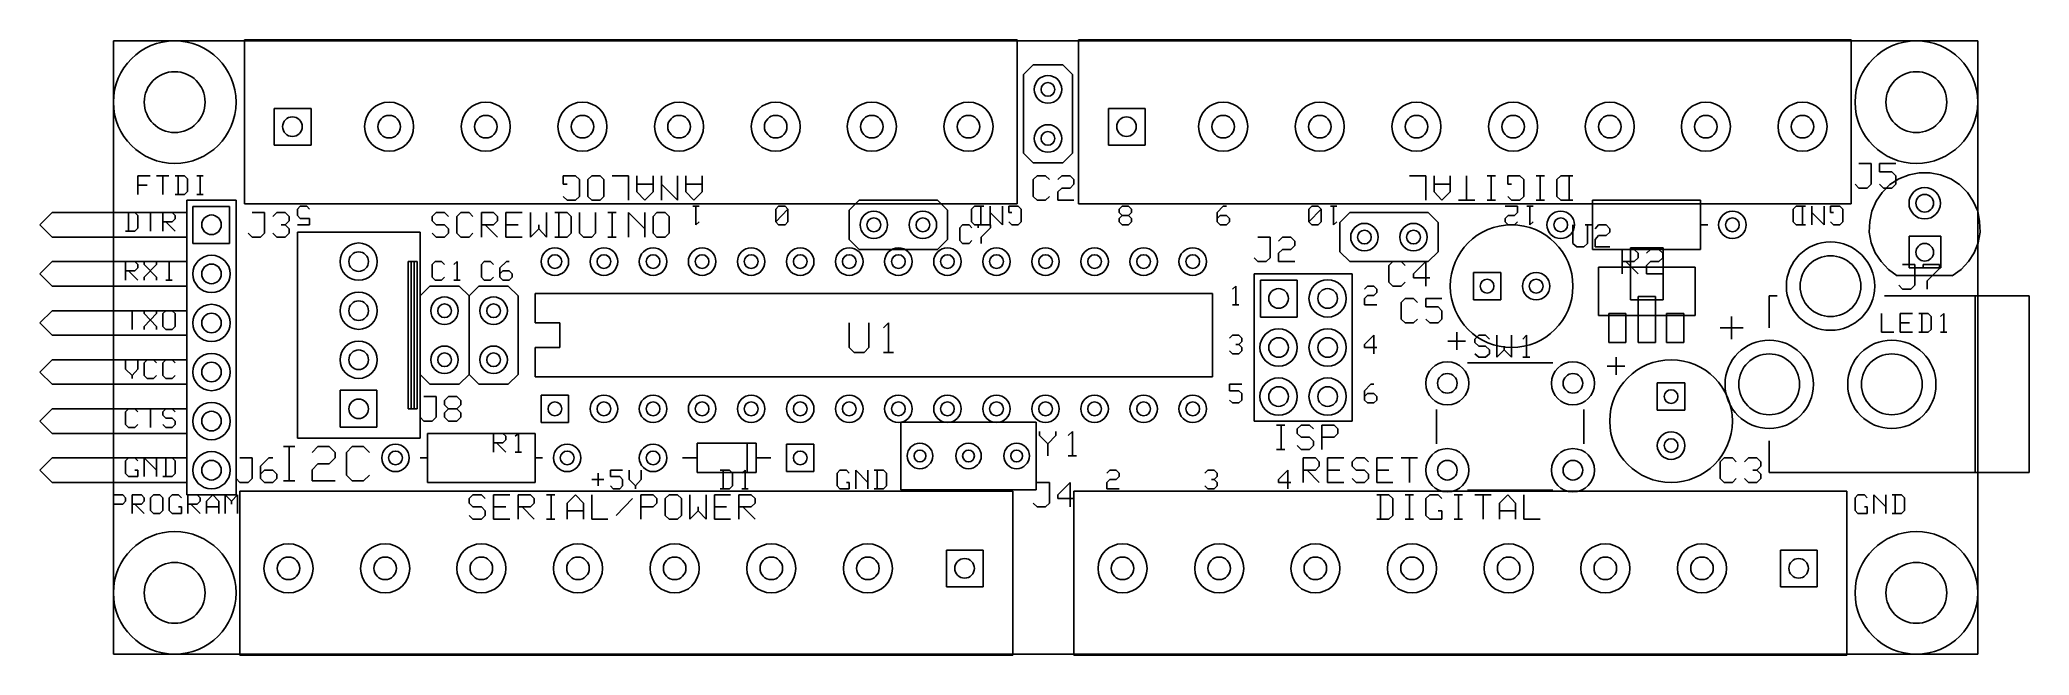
# Model space of a CAD drawing. Header units: inches. Extents: x -0.15 to 3.9, y 1.25 to 2.5.
import ezdxf

# ---------------------------------------------------------------- set-up
doc = ezdxf.new("R2010")
doc.units = ezdxf.units.IN
doc.layers.get('0').update_dxf_attribs({"linetype": 'CONTINUOUS'})

msp = doc.modelspace()

# ---------------------------------------------------------------- linework, layer by layer
at = {"color": 7}
for p, q in [((0, 2.5), (3.8, 2.5)), ((0, 1.25), (0, 2.5)), ((0.267, 2.502), (1.842, 2.502)), ((0.267, 2.502), (0.267, 2.168)), ((1.842, 2.502), (1.842, 2.168)), ((1.967, 2.502), (3.542, 2.502)), ((1.967, 2.502), (1.967, 2.168)), ((3.542, 2.502), (3.542, 2.168)), ((3.8, 2.5), (3.8, 1.25)), ((1.875, 2.451), (1.855, 2.431)), ((1.935, 2.451), (1.875, 2.451)), ((1.955, 2.431), (1.935, 2.451)), ((1.855, 2.431), (1.855, 2.271)), ((1.955, 2.271), (1.955, 2.431)), ((0.328, 2.362), (0.403, 2.362)), ((0.328, 2.287), (0.328, 2.362)), ((0.403, 2.362), (0.403, 2.287)), ((2.028, 2.362), (2.103, 2.362)), ((2.028, 2.287), (2.028, 2.362)), ((2.103, 2.362), (2.103, 2.287)), ((0.403, 2.287), (0.328, 2.287)), ((1.855, 2.271), (1.875, 2.251)), ((1.935, 2.251), (1.955, 2.271)), ((2.103, 2.287), (2.028, 2.287)), ((1.875, 2.251), (1.935, 2.251)), ((3.558, 2.25), (3.583, 2.25)), ((3.583, 2.25), (3.583, 2.208)), ((3.633, 2.25), (3.6, 2.25)), ((3.6, 2.25), (3.6, 2.233)), ((3.6, 2.233), (3.625, 2.233)), ((3.625, 2.233), (3.633, 2.225)), ((3.681, 2.231), (3.66, 2.227)), ((3.703, 2.231), (3.681, 2.231)), ((3.724, 2.227), (3.703, 2.231)), ((0.075, 2.225), (0.05, 2.225)), ((0.05, 2.225), (0.05, 2.187)), ((0.05, 2.206), (0.069, 2.206)), ((0.088, 2.225), (0.113, 2.225)), ((0.101, 2.225), (0.101, 2.187)), ((0.126, 2.225), (0.145, 2.225)), ((0.132, 2.225), (0.132, 2.187)), ((0.145, 2.225), (0.151, 2.219)), ((0.151, 2.193), (0.145, 2.187)), ((0.151, 2.219), (0.151, 2.193)), ((0.17, 2.225), (0.183, 2.225)), ((0.177, 2.225), (0.177, 2.187)), ((0.942, 2.225), (0.917, 2.225)), ((0.917, 2.225), (0.917, 2.208)), ((0.917, 2.208), (0.925, 2.208)), ((0.95, 2.217), (0.942, 2.225)), ((0.95, 2.183), (0.95, 2.217)), ((0.975, 2.225), (0.967, 2.217)), ((0.967, 2.217), (0.967, 2.183)), ((0.992, 2.225), (0.975, 2.225)), ((1, 2.217), (0.992, 2.225)), ((1, 2.183), (1, 2.217)), ((1.05, 2.225), (1.017, 2.225)), ((1.05, 2.175), (1.05, 2.225)), ((1.067, 2.192), (1.067, 2.225)), ((1.1, 2.208), (1.067, 2.208)), ((1.083, 2.175), (1.067, 2.192)), ((1.1, 2.192), (1.083, 2.175)), ((1.1, 2.225), (1.1, 2.192)), ((1.117, 2.175), (1.117, 2.225)), ((1.15, 2.175), (1.117, 2.208)), ((1.15, 2.225), (1.15, 2.175)), ((1.167, 2.192), (1.167, 2.225)), ((1.2, 2.208), (1.167, 2.208)), ((1.183, 2.175), (1.167, 2.192)), ((1.2, 2.192), (1.183, 2.175)), ((1.2, 2.225), (1.2, 2.192)), ((1.883, 2.225), (1.875, 2.217)), ((1.875, 2.217), (1.875, 2.183)), ((1.9, 2.225), (1.883, 2.225)), ((1.908, 2.217), (1.9, 2.225)), ((1.925, 2.217), (1.933, 2.225)), ((1.933, 2.2), (1.925, 2.192)), ((1.925, 2.192), (1.925, 2.175)), ((1.933, 2.225), (1.95, 2.225)), ((1.95, 2.2), (1.933, 2.2)), ((1.95, 2.225), (1.958, 2.217)), ((1.958, 2.208), (1.95, 2.2)), ((1.958, 2.217), (1.958, 2.208)), ((2.675, 2.225), (2.642, 2.225)), ((2.675, 2.175), (2.675, 2.225)), ((2.692, 2.192), (2.692, 2.225)), ((2.725, 2.208), (2.692, 2.208)), ((2.708, 2.175), (2.692, 2.192)), ((2.725, 2.192), (2.708, 2.175)), ((2.725, 2.225), (2.725, 2.192)), ((2.758, 2.175), (2.758, 2.225)), ((2.817, 2.225), (2.8, 2.225)), ((2.808, 2.175), (2.808, 2.225)), ((2.867, 2.225), (2.842, 2.225)), ((2.842, 2.225), (2.842, 2.208)), ((2.842, 2.208), (2.85, 2.208)), ((2.875, 2.217), (2.867, 2.225)), ((2.875, 2.183), (2.875, 2.217)), ((2.917, 2.225), (2.9, 2.225)), ((2.908, 2.175), (2.908, 2.225)), ((2.942, 2.217), (2.95, 2.225)), ((2.942, 2.183), (2.942, 2.217)), ((2.95, 2.225), (2.975, 2.225)), ((2.967, 2.175), (2.967, 2.225)), ((3.558, 2.2), (3.55, 2.208)), ((3.575, 2.2), (3.558, 2.2)), ((3.583, 2.208), (3.575, 2.2)), ((3.605, 2.191), (3.593, 2.173)), ((3.608, 2.2), (3.6, 2.208)), ((3.621, 2.207), (3.605, 2.191)), ((3.625, 2.2), (3.608, 2.2)), ((3.639, 2.219), (3.621, 2.207)), ((3.633, 2.208), (3.625, 2.2)), ((3.633, 2.225), (3.633, 2.208)), ((3.66, 2.227), (3.639, 2.219)), ((3.745, 2.219), (3.724, 2.227)), ((3.763, 2.207), (3.745, 2.219)), ((3.779, 2.191), (3.763, 2.207)), ((3.791, 2.173), (3.779, 2.191)), ((-0.15, 2.125), (-0.125, 2.15)), ((-0.125, 2.15), (0.15, 2.15)), ((0.025, 2.15), (0.044, 2.15)), ((0.031, 2.15), (0.031, 2.112)), ((0.044, 2.15), (0.05, 2.144)), ((0.063, 2.15), (0.088, 2.15)), ((0.076, 2.15), (0.076, 2.112)), ((0.101, 2.112), (0.101, 2.15)), ((0.101, 2.15), (0.12, 2.15)), ((0.12, 2.15), (0.126, 2.144)), ((0.145, 2.187), (0.126, 2.187)), ((0.15, 2.175), (0.15, 1.575)), ((0.15, 2.175), (0.25, 2.175)), ((0.162, 2.162), (0.237, 2.162)), ((0.162, 2.087), (0.162, 2.162)), ((0.17, 2.187), (0.183, 2.187)), ((0.237, 2.162), (0.237, 2.087)), ((0.25, 1.575), (0.25, 2.175)), ((1.842, 2.168), (0.267, 2.168)), ((0.283, 2.15), (0.308, 2.15)), ((0.308, 2.15), (0.308, 2.108)), ((0.325, 2.142), (0.333, 2.15)), ((0.333, 2.15), (0.35, 2.15)), ((0.35, 2.15), (0.358, 2.142)), ((0.375, 2.157), (0.381, 2.163)), ((0.375, 2.144), (0.375, 2.157)), ((0.381, 2.163), (0.394, 2.163)), ((0.394, 2.163), (0.4, 2.157)), ((0.658, 2.15), (0.65, 2.142)), ((0.675, 2.15), (0.658, 2.15)), ((0.683, 2.142), (0.675, 2.15)), ((0.708, 2.15), (0.7, 2.142)), ((0.725, 2.15), (0.708, 2.15)), ((0.733, 2.142), (0.725, 2.15)), ((0.75, 2.1), (0.75, 2.15)), ((0.75, 2.15), (0.775, 2.15)), ((0.775, 2.15), (0.783, 2.142)), ((0.833, 2.15), (0.8, 2.15)), ((0.8, 2.15), (0.8, 2.1)), ((0.85, 2.15), (0.85, 2.1)), ((0.883, 2.1), (0.883, 2.15)), ((0.9, 2.15), (0.925, 2.15)), ((0.908, 2.15), (0.908, 2.1)), ((0.917, 2.183), (0.925, 2.175)), ((0.925, 2.175), (0.942, 2.175)), ((0.925, 2.15), (0.933, 2.142)), ((0.942, 2.175), (0.95, 2.183)), ((0.95, 2.15), (0.95, 2.108)), ((0.967, 2.183), (0.975, 2.175)), ((0.975, 2.175), (0.992, 2.175)), ((0.983, 2.108), (0.983, 2.15)), ((0.992, 2.175), (1, 2.183)), ((1.008, 2.15), (1.025, 2.15)), ((1.017, 2.15), (1.017, 2.1)), ((1.05, 2.1), (1.05, 2.15)), ((1.05, 2.15), (1.083, 2.117)), ((1.083, 2.15), (1.083, 2.1)), ((1.108, 2.15), (1.1, 2.142)), ((1.125, 2.15), (1.108, 2.15)), ((1.133, 2.142), (1.125, 2.15)), ((1.194, 2.163), (1.181, 2.163)), ((1.187, 2.125), (1.187, 2.163)), ((1.35, 2.157), (1.356, 2.163)), ((1.35, 2.131), (1.35, 2.157)), ((1.375, 2.157), (1.35, 2.131)), ((1.356, 2.163), (1.369, 2.163)), ((1.369, 2.163), (1.375, 2.157)), ((1.375, 2.157), (1.375, 2.131)), ((1.5, 2.155), (1.52, 2.175)), ((1.5, 2.095), (1.5, 2.155)), ((1.52, 2.175), (1.68, 2.175)), ((1.68, 2.175), (1.7, 2.155)), ((1.7, 2.155), (1.7, 2.095)), ((1.749, 2.157), (1.755, 2.163)), ((1.749, 2.131), (1.749, 2.157)), ((1.755, 2.163), (1.774, 2.163)), ((1.768, 2.125), (1.768, 2.163)), ((1.787, 2.125), (1.787, 2.163)), ((1.812, 2.125), (1.787, 2.15)), ((1.812, 2.163), (1.812, 2.125)), ((1.844, 2.163), (1.825, 2.163)), ((1.825, 2.163), (1.825, 2.15)), ((1.825, 2.15), (1.831, 2.15)), ((1.85, 2.157), (1.844, 2.163)), ((1.85, 2.131), (1.85, 2.157)), ((1.875, 2.183), (1.883, 2.175)), ((1.883, 2.175), (1.9, 2.175)), ((1.9, 2.175), (1.908, 2.183)), ((1.925, 2.175), (1.958, 2.175)), ((3.542, 2.168), (1.967, 2.168)), ((2.056, 2.163), (2.05, 2.157)), ((2.05, 2.157), (2.05, 2.15)), ((2.05, 2.15), (2.056, 2.144)), ((2.069, 2.163), (2.056, 2.163)), ((2.075, 2.157), (2.069, 2.163)), ((2.069, 2.144), (2.075, 2.15)), ((2.075, 2.15), (2.075, 2.157)), ((2.25, 2.15), (2.262, 2.163)), ((2.25, 2.131), (2.25, 2.15)), ((2.262, 2.163), (2.269, 2.163)), ((2.437, 2.157), (2.443, 2.163)), ((2.437, 2.131), (2.437, 2.157)), ((2.462, 2.157), (2.437, 2.131)), ((2.443, 2.163), (2.456, 2.163)), ((2.456, 2.163), (2.462, 2.157)), ((2.462, 2.157), (2.462, 2.131)), ((2.494, 2.163), (2.481, 2.163)), ((2.487, 2.125), (2.487, 2.163)), ((2.5, 2.13), (2.52, 2.15)), ((2.52, 2.15), (2.68, 2.15)), ((2.68, 2.15), (2.7, 2.13)), ((2.775, 2.175), (2.742, 2.175)), ((2.817, 2.175), (2.8, 2.175)), ((2.862, 2.163), (2.837, 2.163)), ((2.842, 2.183), (2.85, 2.175)), ((2.85, 2.175), (2.867, 2.175)), ((2.856, 2.144), (2.862, 2.15)), ((2.862, 2.15), (2.862, 2.163)), ((2.867, 2.175), (2.875, 2.183)), ((2.894, 2.163), (2.881, 2.163)), ((2.887, 2.125), (2.887, 2.163)), ((2.917, 2.175), (2.9, 2.175)), ((2.95, 2.175), (2.942, 2.183)), ((2.975, 2.175), (2.95, 2.175)), ((3.015, 2.175), (3.015, 2.075)), ((3.015, 2.175), (3.235, 2.175)), ((3.235, 2.075), (3.235, 2.175)), ((3.424, 2.157), (3.43, 2.163)), ((3.424, 2.131), (3.424, 2.157)), ((3.43, 2.163), (3.449, 2.163)), ((3.443, 2.125), (3.443, 2.163)), ((3.462, 2.125), (3.462, 2.163)), ((3.487, 2.125), (3.462, 2.15)), ((3.487, 2.163), (3.487, 2.125)), ((3.519, 2.163), (3.5, 2.163)), ((3.5, 2.163), (3.5, 2.15)), ((3.5, 2.15), (3.506, 2.15)), ((3.525, 2.157), (3.519, 2.163)), ((3.525, 2.131), (3.525, 2.157)), ((3.584, 2.153), (3.58, 2.132)), ((3.593, 2.173), (3.584, 2.153)), ((3.8, 2.153), (3.791, 2.173)), ((3.804, 2.132), (3.8, 2.153)), ((-0.125, 2.1), (-0.15, 2.125)), ((0.044, 2.112), (0.025, 2.112)), ((0.05, 2.118), (0.044, 2.112)), ((0.05, 2.144), (0.05, 2.118)), ((0.12, 2.131), (0.101, 2.131)), ((0.107, 2.131), (0.126, 2.112)), ((0.126, 2.137), (0.12, 2.131)), ((0.126, 2.144), (0.126, 2.137)), ((0.35, 2.125), (0.342, 2.125)), ((0.358, 2.133), (0.35, 2.125)), ((0.35, 2.125), (0.358, 2.117)), ((0.358, 2.142), (0.358, 2.133)), ((0.358, 2.117), (0.358, 2.108)), ((0.381, 2.138), (0.375, 2.144)), ((0.375, 2.125), (0.4, 2.125)), ((0.375, 2.11), (0.375, 1.69)), ((0.375, 2.11), (0.625, 2.11)), ((0.4, 2.138), (0.381, 2.138)), ((0.4, 2.125), (0.4, 2.138)), ((0.625, 1.69), (0.625, 2.11)), ((0.65, 2.142), (0.65, 2.133)), ((0.65, 2.133), (0.658, 2.125)), ((0.658, 2.125), (0.675, 2.125)), ((0.675, 2.125), (0.683, 2.117)), ((0.683, 2.117), (0.683, 2.108)), ((0.7, 2.142), (0.7, 2.108)), ((0.775, 2.125), (0.75, 2.125)), ((0.758, 2.125), (0.783, 2.1)), ((0.783, 2.133), (0.775, 2.125)), ((0.783, 2.142), (0.783, 2.133)), ((0.8, 2.125), (0.825, 2.125)), ((0.85, 2.1), (0.867, 2.117)), ((0.867, 2.117), (0.867, 2.125)), ((0.867, 2.117), (0.883, 2.1)), ((0.933, 2.142), (0.933, 2.108)), ((1.1, 2.142), (1.1, 2.108)), ((1.133, 2.108), (1.133, 2.142)), ((1.194, 2.131), (1.187, 2.125)), ((1.356, 2.125), (1.35, 2.131)), ((1.369, 2.125), (1.356, 2.125)), ((1.375, 2.131), (1.369, 2.125)), ((1.731, 2.125), (1.725, 2.119)), ((1.725, 2.119), (1.725, 2.093)), ((1.744, 2.125), (1.731, 2.125)), ((1.75, 2.119), (1.744, 2.125)), ((1.755, 2.125), (1.749, 2.131)), ((1.774, 2.125), (1.755, 2.125)), ((1.763, 2.119), (1.763, 2.125)), ((1.763, 2.125), (1.788, 2.125)), ((1.788, 2.119), (1.769, 2.1)), ((1.788, 2.125), (1.788, 2.119)), ((1.825, 2.131), (1.831, 2.125)), ((1.831, 2.125), (1.844, 2.125)), ((1.844, 2.125), (1.85, 2.131)), ((2.05, 2.138), (2.056, 2.144)), ((2.05, 2.131), (2.05, 2.138)), ((2.056, 2.125), (2.05, 2.131)), ((2.056, 2.144), (2.069, 2.144)), ((2.069, 2.125), (2.056, 2.125)), ((2.069, 2.144), (2.075, 2.138)), ((2.075, 2.131), (2.069, 2.125)), ((2.075, 2.138), (2.075, 2.131)), ((2.25, 2.138), (2.256, 2.144)), ((2.256, 2.125), (2.25, 2.131)), ((2.256, 2.144), (2.269, 2.144)), ((2.269, 2.125), (2.256, 2.125)), ((2.269, 2.144), (2.275, 2.138)), ((2.275, 2.131), (2.269, 2.125)), ((2.275, 2.138), (2.275, 2.131)), ((2.443, 2.125), (2.437, 2.131)), ((2.456, 2.125), (2.443, 2.125)), ((2.462, 2.131), (2.456, 2.125)), ((2.494, 2.131), (2.487, 2.125)), ((2.5, 2.07), (2.5, 2.13)), ((2.7, 2.13), (2.7, 2.07)), ((2.837, 2.138), (2.843, 2.144)), ((2.837, 2.131), (2.837, 2.138)), ((2.843, 2.125), (2.837, 2.131)), ((2.843, 2.144), (2.856, 2.144)), ((2.856, 2.125), (2.843, 2.125)), ((2.862, 2.131), (2.856, 2.125)), ((2.894, 2.131), (2.887, 2.125)), ((2.975, 2.125), (2.975, 2.087)), ((3.015, 2.125), (3, 2.125)), ((3.005, 2.087), (3.005, 2.125)), ((3.02, 2.117), (3.027, 2.125)), ((3.027, 2.125), (3.043, 2.125)), ((3.043, 2.125), (3.05, 2.117)), ((3.05, 2.11), (3.043, 2.103)), ((3.05, 2.117), (3.05, 2.11)), ((3.235, 2.125), (3.25, 2.125)), ((3.43, 2.125), (3.424, 2.131)), ((3.449, 2.125), (3.43, 2.125)), ((3.5, 2.131), (3.506, 2.125)), ((3.506, 2.125), (3.519, 2.125)), ((3.519, 2.125), (3.525, 2.131)), ((3.58, 2.132), (3.579, 2.11)), ((3.579, 2.11), (3.583, 2.088)), ((3.801, 2.088), (3.805, 2.11)), ((3.805, 2.11), (3.804, 2.132)), ((0.15, 2.1), (-0.125, 2.1)), ((0.125, 2.1), (0.15, 2.1)), ((0.15, 2.1), (0.125, 2.1)), ((0.237, 2.087), (0.162, 2.087)), ((0.283, 2.1), (0.275, 2.108)), ((0.3, 2.1), (0.283, 2.1)), ((0.308, 2.108), (0.3, 2.1)), ((0.333, 2.1), (0.325, 2.108)), ((0.35, 2.1), (0.333, 2.1)), ((0.358, 2.108), (0.35, 2.1)), ((0.658, 2.1), (0.65, 2.108)), ((0.675, 2.1), (0.658, 2.1)), ((0.683, 2.108), (0.675, 2.1)), ((0.7, 2.108), (0.708, 2.1)), ((0.708, 2.1), (0.725, 2.1)), ((0.725, 2.1), (0.733, 2.108)), ((0.8, 2.1), (0.833, 2.1)), ((0.925, 2.1), (0.9, 2.1)), ((0.933, 2.108), (0.925, 2.1)), ((0.95, 2.108), (0.958, 2.1)), ((0.958, 2.1), (0.975, 2.1)), ((0.975, 2.1), (0.983, 2.108)), ((1.008, 2.1), (1.025, 2.1)), ((1.1, 2.108), (1.108, 2.1)), ((1.108, 2.1), (1.125, 2.1)), ((1.125, 2.1), (1.133, 2.108)), ((1.52, 2.075), (1.5, 2.095)), ((1.68, 2.075), (1.52, 2.075)), ((1.7, 2.095), (1.68, 2.075)), ((1.725, 2.093), (1.731, 2.087)), ((1.731, 2.087), (1.744, 2.087)), ((1.744, 2.087), (1.75, 2.093)), ((1.769, 2.1), (1.769, 2.087)), ((2.333, 2.1), (2.358, 2.1)), ((2.358, 2.1), (2.358, 2.058)), ((2.375, 2.092), (2.383, 2.1)), ((2.383, 2.075), (2.375, 2.067)), ((2.383, 2.1), (2.4, 2.1)), ((2.4, 2.075), (2.383, 2.075)), ((2.4, 2.1), (2.408, 2.092)), ((2.408, 2.083), (2.4, 2.075)), ((2.408, 2.092), (2.408, 2.083)), ((2.52, 2.05), (2.5, 2.07)), ((2.7, 2.07), (2.68, 2.05)), ((2.975, 2.087), (2.983, 2.08)), ((2.983, 2.08), (2.997, 2.08)), ((2.997, 2.08), (3.005, 2.087)), ((3.235, 2.075), (3.015, 2.075)), ((3.027, 2.103), (3.02, 2.095)), ((3.02, 2.095), (3.02, 2.08)), ((3.02, 2.08), (3.05, 2.08)), ((3.043, 2.103), (3.027, 2.103)), ((3.075, 2.025), (3.075, 2.075)), ((3.075, 2.075), (3.1, 2.075)), ((3.092, 2.078), (3.159, 2.078)), ((3.092, 1.972), (3.092, 2.078)), ((3.1, 2.075), (3.108, 2.067)), ((3.125, 2.067), (3.133, 2.075)), ((3.133, 2.075), (3.15, 2.075)), ((3.15, 2.075), (3.158, 2.067)), ((3.159, 2.078), (3.159, 1.972)), ((3.583, 2.088), (3.591, 2.068)), ((3.66, 2.102), (3.725, 2.102)), ((3.66, 2.037), (3.66, 2.102)), ((3.725, 2.102), (3.725, 2.037)), ((3.793, 2.068), (3.801, 2.088)), ((-0.15, 2.025), (-0.125, 2.05)), ((-0.125, 2.05), (0.15, 2.05)), ((0.025, 2.012), (0.025, 2.05)), ((0.025, 2.05), (0.044, 2.05)), ((0.044, 2.031), (0.025, 2.031)), ((0.031, 2.031), (0.05, 2.012)), ((0.044, 2.05), (0.05, 2.044)), ((0.05, 2.037), (0.044, 2.031)), ((0.05, 2.044), (0.05, 2.037)), ((0.063, 2.05), (0.063, 2.044)), ((0.063, 2.044), (0.088, 2.018)), ((0.088, 2.044), (0.063, 2.018)), ((0.088, 2.05), (0.088, 2.044)), ((0.107, 2.05), (0.12, 2.05)), ((0.114, 2.05), (0.114, 2.012)), ((0.601, 2.05), (0.601, 1.75)), ((0.601, 2.05), (0.619, 2.05)), ((0.607, 2.05), (0.607, 1.75)), ((0.607, 2.05), (0.613, 2.05)), ((0.613, 1.75), (0.613, 2.05)), ((0.619, 1.75), (0.619, 2.05)), ((0.656, 2.05), (0.65, 2.044)), ((0.65, 2.044), (0.65, 2.018)), ((0.669, 2.05), (0.656, 2.05)), ((0.675, 2.044), (0.669, 2.05)), ((0.694, 2.044), (0.701, 2.05)), ((0.701, 2.05), (0.701, 2.012)), ((0.756, 2.05), (0.75, 2.044)), ((0.75, 2.044), (0.75, 2.018)), ((0.769, 2.05), (0.756, 2.05)), ((0.775, 2.044), (0.769, 2.05)), ((0.801, 2.05), (0.788, 2.037)), ((0.788, 2.037), (0.788, 2.018)), ((0.794, 2.031), (0.788, 2.025)), ((0.807, 2.031), (0.794, 2.031)), ((0.807, 2.05), (0.801, 2.05)), ((0.813, 2.025), (0.807, 2.031)), ((2.333, 2.05), (2.325, 2.058)), ((2.35, 2.05), (2.333, 2.05)), ((2.358, 2.058), (2.35, 2.05)), ((2.375, 2.067), (2.375, 2.05)), ((2.375, 2.05), (2.408, 2.05)), ((2.68, 2.05), (2.52, 2.05)), ((2.608, 2.05), (2.6, 2.042)), ((2.6, 2.042), (2.6, 2.008)), ((2.625, 2.05), (2.608, 2.05)), ((2.633, 2.042), (2.625, 2.05)), ((2.65, 2.025), (2.675, 2.05)), ((2.675, 2.05), (2.675, 2)), ((2.772, 2.028), (2.828, 2.028)), ((2.772, 1.972), (2.772, 2.028)), ((2.828, 2.028), (2.828, 1.972)), ((3.224, 2.039), (3.027, 2.039)), ((3.027, 2.039), (3.027, 1.94)), ((3.1, 2.05), (3.075, 2.05)), ((3.083, 2.05), (3.108, 2.025)), ((3.108, 2.058), (3.1, 2.05)), ((3.108, 2.067), (3.108, 2.058)), ((3.133, 2.05), (3.125, 2.042)), ((3.125, 2.042), (3.125, 2.025)), ((3.15, 2.05), (3.133, 2.05)), ((3.158, 2.058), (3.15, 2.05)), ((3.158, 2.067), (3.158, 2.058)), ((3.224, 1.94), (3.224, 2.039)), ((3.591, 2.068), (3.603, 2.05)), ((3.603, 2.05), (3.618, 2.034)), ((3.618, 2.034), (3.636, 2.021)), ((3.647, 2.044), (3.672, 2.044)), ((3.725, 2.037), (3.66, 2.037)), ((3.672, 2.044), (3.672, 2.002)), ((3.689, 2.036), (3.689, 2.044)), ((3.689, 2.044), (3.722, 2.044)), ((3.722, 2.036), (3.697, 2.011)), ((3.722, 2.044), (3.722, 2.036)), ((3.748, 2.021), (3.766, 2.034)), ((3.766, 2.034), (3.781, 2.05)), ((3.781, 2.05), (3.793, 2.068)), ((-0.125, 2), (-0.15, 2.025)), ((0.15, 2), (-0.125, 2)), ((0.063, 2.018), (0.063, 2.012)), ((0.088, 2.018), (0.088, 2.012)), ((0.107, 2.012), (0.12, 2.012)), ((0.125, 2), (0.15, 2)), ((0.15, 2), (0.125, 2)), ((0.625, 1.98), (0.645, 2)), ((0.645, 2), (0.705, 2)), ((0.65, 2.018), (0.656, 2.012)), ((0.656, 2.012), (0.669, 2.012)), ((0.669, 2.012), (0.675, 2.018)), ((0.694, 2.012), (0.707, 2.012)), ((0.705, 2), (0.725, 1.98)), ((0.725, 1.98), (0.745, 2)), ((0.745, 2), (0.805, 2)), ((0.75, 2.018), (0.756, 2.012)), ((0.756, 2.012), (0.769, 2.012)), ((0.769, 2.012), (0.775, 2.018)), ((0.788, 2.018), (0.794, 2.012)), ((0.794, 2.012), (0.807, 2.012)), ((0.805, 2), (0.825, 1.98)), ((0.807, 2.012), (0.813, 2.018)), ((0.813, 2.018), (0.813, 2.025)), ((2.281, 1.994), (2.288, 2)), ((2.288, 2), (2.288, 1.962)), ((2.325, 2.025), (2.325, 1.725)), ((2.325, 2.025), (2.525, 2.025)), ((2.338, 2.012), (2.413, 2.012)), ((2.338, 1.937), (2.338, 2.012)), ((2.413, 2.012), (2.413, 1.937)), ((2.525, 1.725), (2.525, 2.025)), ((2.55, 1.994), (2.556, 2)), ((2.556, 2), (2.569, 2)), ((2.569, 2), (2.575, 1.994)), ((2.575, 1.987), (2.569, 1.981)), ((2.575, 1.994), (2.575, 1.987)), ((2.6, 2.008), (2.608, 2)), ((2.608, 2), (2.625, 2)), ((2.625, 2), (2.633, 2.008)), ((2.65, 2.017), (2.65, 2.025)), ((2.683, 2.017), (2.65, 2.017)), ((3.125, 2.025), (3.158, 2.025)), ((3.748, 2.022), (3.636, 2.022)), ((3.647, 1.994), (3.639, 2.002)), ((3.664, 1.994), (3.647, 1.994)), ((3.672, 2.002), (3.664, 1.994)), ((3.697, 2.011), (3.697, 1.994)), ((-0.15, 1.925), (-0.125, 1.95)), ((-0.125, 1.95), (0.15, 1.95)), ((0.025, 1.95), (0.05, 1.95)), ((0.038, 1.95), (0.038, 1.912)), ((0.063, 1.95), (0.063, 1.944)), ((0.088, 1.95), (0.088, 1.944)), ((0.107, 1.95), (0.101, 1.944)), ((0.12, 1.95), (0.107, 1.95)), ((0.126, 1.944), (0.12, 1.95)), ((0.625, 1.82), (0.625, 1.98)), ((0.725, 1.98), (0.725, 1.82)), ((0.725, 1.82), (0.725, 1.98)), ((0.825, 1.98), (0.825, 1.82)), ((2.24, 1.985), (0.86, 1.985)), ((0.86, 1.985), (0.86, 1.925)), ((2.24, 1.815), (2.24, 1.985)), ((2.281, 1.962), (2.294, 1.962)), ((2.556, 1.981), (2.55, 1.975)), ((2.55, 1.975), (2.55, 1.962)), ((2.55, 1.962), (2.575, 1.962)), ((2.569, 1.981), (2.556, 1.981)), ((2.633, 1.975), (2.625, 1.967)), ((2.625, 1.967), (2.625, 1.933)), ((2.65, 1.975), (2.633, 1.975)), ((2.658, 1.967), (2.65, 1.975)), ((2.708, 1.975), (2.675, 1.975)), ((2.675, 1.975), (2.675, 1.958)), ((2.675, 1.958), (2.7, 1.958)), ((2.7, 1.958), (2.708, 1.95)), ((2.708, 1.95), (2.708, 1.933)), ((2.828, 1.972), (2.772, 1.972)), ((3.159, 1.972), (3.092, 1.972)), ((3.108, 1.979), (3.143, 1.979)), ((3.108, 1.885), (3.108, 1.979)), ((3.143, 1.979), (3.143, 1.885)), ((3.391, 1.98), (3.375, 1.98)), ((3.375, 1.98), (3.375, 1.915)), ((3.905, 1.98), (3.61, 1.98)), ((3.795, 1.62), (3.795, 1.98)), ((3.905, 1.62), (3.905, 1.98)), ((-0.125, 1.9), (-0.15, 1.925)), ((0.063, 1.944), (0.088, 1.918)), ((0.088, 1.944), (0.063, 1.918)), ((0.063, 1.918), (0.063, 1.912)), ((0.088, 1.918), (0.088, 1.912)), ((0.101, 1.944), (0.101, 1.918)), ((0.101, 1.918), (0.107, 1.912)), ((0.107, 1.912), (0.12, 1.912)), ((0.12, 1.912), (0.126, 1.918)), ((0.126, 1.918), (0.126, 1.944)), ((0.86, 1.925), (0.91, 1.925)), ((0.91, 1.925), (0.91, 1.875)), ((1.5, 1.925), (1.5, 1.875)), ((1.54, 1.875), (1.54, 1.925)), ((1.57, 1.915), (1.58, 1.925)), ((1.58, 1.925), (1.58, 1.865)), ((2.413, 1.937), (2.338, 1.937)), ((2.625, 1.933), (2.633, 1.925)), ((2.633, 1.925), (2.65, 1.925)), ((2.65, 1.925), (2.658, 1.933)), ((2.683, 1.925), (2.675, 1.933)), ((2.7, 1.925), (2.683, 1.925)), ((2.708, 1.933), (2.7, 1.925)), ((2.738, 1.87), (2.738, 1.906)), ((3.027, 1.94), (3.224, 1.94)), ((3.048, 1.944), (3.083, 1.944)), ((3.048, 1.885), (3.048, 1.944)), ((3.083, 1.944), (3.083, 1.885)), ((3.166, 1.944), (3.201, 1.944)), ((3.166, 1.885), (3.166, 1.944)), ((3.201, 1.944), (3.201, 1.885)), ((3.275, 1.915), (3.322, 1.915)), ((3.298, 1.938), (3.298, 1.892)), ((3.604, 1.944), (3.604, 1.906)), ((3.604, 1.906), (3.629, 1.906)), ((3.667, 1.944), (3.642, 1.944)), ((3.642, 1.944), (3.642, 1.906)), ((3.642, 1.925), (3.661, 1.925)), ((3.642, 1.906), (3.667, 1.906)), ((3.68, 1.944), (3.699, 1.944)), ((3.699, 1.906), (3.68, 1.906)), ((3.686, 1.944), (3.686, 1.906)), ((3.699, 1.944), (3.705, 1.938)), ((3.705, 1.912), (3.699, 1.906)), ((3.705, 1.938), (3.705, 1.912)), ((3.724, 1.938), (3.731, 1.944)), ((3.724, 1.906), (3.737, 1.906)), ((3.731, 1.944), (3.731, 1.906)), ((0.15, 1.9), (-0.125, 1.9)), ((0.125, 1.9), (0.15, 1.9)), ((0.15, 1.9), (0.125, 1.9)), ((0.86, 1.875), (0.86, 1.815)), ((0.91, 1.875), (0.86, 1.875)), ((1.5, 1.875), (1.51, 1.865)), ((1.53, 1.865), (1.54, 1.875)), ((2.275, 1.894), (2.281, 1.9)), ((2.281, 1.862), (2.275, 1.868)), ((2.281, 1.9), (2.294, 1.9)), ((2.294, 1.881), (2.288, 1.881)), ((2.294, 1.9), (2.3, 1.894)), ((2.3, 1.887), (2.294, 1.881)), ((2.294, 1.881), (2.3, 1.875)), ((2.3, 1.868), (2.294, 1.862)), ((2.3, 1.894), (2.3, 1.887)), ((2.3, 1.875), (2.3, 1.868)), ((2.55, 1.881), (2.569, 1.9)), ((2.55, 1.875), (2.55, 1.881)), ((2.575, 1.875), (2.55, 1.875)), ((2.569, 1.9), (2.569, 1.862)), ((2.72, 1.888), (2.756, 1.888)), ((2.783, 1.9), (2.775, 1.892)), ((2.775, 1.892), (2.775, 1.885)), ((2.775, 1.885), (2.783, 1.878)), ((2.797, 1.9), (2.783, 1.9)), ((2.783, 1.878), (2.797, 1.878)), ((2.805, 1.892), (2.797, 1.9)), ((2.797, 1.878), (2.805, 1.87)), ((2.805, 1.87), (2.805, 1.862)), ((2.82, 1.9), (2.82, 1.855)), ((2.82, 1.855), (2.835, 1.87)), ((2.835, 1.87), (2.835, 1.878)), ((2.835, 1.87), (2.85, 1.855)), ((2.85, 1.855), (2.85, 1.9)), ((2.873, 1.892), (2.88, 1.9)), ((2.88, 1.9), (2.88, 1.855)), ((3.083, 1.885), (3.048, 1.885)), ((3.143, 1.885), (3.108, 1.885)), ((3.201, 1.885), (3.166, 1.885)), ((-0.15, 1.825), (-0.125, 1.85)), ((-0.125, 1.8), (-0.15, 1.825)), ((-0.125, 1.85), (0.15, 1.85)), ((0.025, 1.85), (0.025, 1.831)), ((0.025, 1.831), (0.038, 1.818)), ((0.038, 1.818), (0.05, 1.831)), ((0.05, 1.831), (0.05, 1.85)), ((0.069, 1.85), (0.063, 1.844)), ((0.063, 1.844), (0.063, 1.818)), ((0.082, 1.85), (0.069, 1.85)), ((0.088, 1.844), (0.082, 1.85)), ((0.107, 1.85), (0.101, 1.844)), ((0.101, 1.844), (0.101, 1.818)), ((0.12, 1.85), (0.107, 1.85)), ((0.126, 1.844), (0.12, 1.85)), ((1.51, 1.865), (1.53, 1.865)), ((1.57, 1.865), (1.59, 1.865)), ((2.294, 1.862), (2.281, 1.862)), ((2.934, 1.844), (2.76, 1.844)), ((2.783, 1.855), (2.775, 1.862)), ((2.797, 1.855), (2.783, 1.855)), ((2.805, 1.862), (2.797, 1.855)), ((2.873, 1.855), (2.887, 1.855)), ((3.045, 1.837), (3.081, 1.837)), ((3.063, 1.855), (3.063, 1.819)), ((0.15, 1.8), (-0.125, 1.8)), ((0.038, 1.818), (0.038, 1.812)), ((0.063, 1.818), (0.069, 1.812)), ((0.069, 1.812), (0.082, 1.812)), ((0.082, 1.812), (0.088, 1.818)), ((0.101, 1.818), (0.107, 1.812)), ((0.107, 1.812), (0.12, 1.812)), ((0.12, 1.812), (0.126, 1.818)), ((0.125, 1.8), (0.15, 1.8)), ((0.15, 1.8), (0.125, 1.8)), ((0.462, 1.788), (0.537, 1.788)), ((0.462, 1.713), (0.462, 1.788)), ((0.537, 1.788), (0.537, 1.713)), ((0.645, 1.8), (0.625, 1.82)), ((0.705, 1.8), (0.645, 1.8)), ((0.725, 1.82), (0.705, 1.8)), ((0.745, 1.8), (0.725, 1.82)), ((0.805, 1.8), (0.745, 1.8)), ((0.825, 1.82), (0.805, 1.8)), ((0.86, 1.815), (2.24, 1.815)), ((2.3, 1.8), (2.275, 1.8)), ((2.275, 1.8), (2.275, 1.787)), ((2.275, 1.787), (2.294, 1.787)), ((2.294, 1.787), (2.3, 1.781)), ((2.563, 1.8), (2.55, 1.787)), ((2.55, 1.787), (2.55, 1.768)), ((2.569, 1.8), (2.563, 1.8)), ((3.147, 1.803), (3.203, 1.803)), ((3.147, 1.747), (3.147, 1.803)), ((3.203, 1.803), (3.203, 1.747)), ((-0.15, 1.725), (-0.125, 1.75)), ((-0.125, 1.75), (0.15, 1.75)), ((0.031, 1.75), (0.025, 1.744)), ((0.025, 1.744), (0.025, 1.718)), ((0.044, 1.75), (0.031, 1.75)), ((0.05, 1.744), (0.044, 1.75)), ((0.063, 1.75), (0.088, 1.75)), ((0.076, 1.75), (0.076, 1.712)), ((0.107, 1.75), (0.101, 1.744)), ((0.101, 1.744), (0.101, 1.737)), ((0.12, 1.75), (0.107, 1.75)), ((0.126, 1.744), (0.12, 1.75)), ((0.619, 1.75), (0.601, 1.75)), ((0.613, 1.75), (0.607, 1.75)), ((0.633, 1.775), (0.658, 1.775)), ((0.658, 1.775), (0.658, 1.733)), ((0.675, 1.767), (0.683, 1.775)), ((0.675, 1.758), (0.675, 1.767)), ((0.683, 1.75), (0.675, 1.758)), ((0.683, 1.75), (0.675, 1.742)), ((0.683, 1.775), (0.7, 1.775)), ((0.7, 1.75), (0.683, 1.75)), ((0.7, 1.775), (0.708, 1.767)), ((0.708, 1.758), (0.7, 1.75)), ((0.708, 1.742), (0.7, 1.75)), ((0.708, 1.767), (0.708, 1.758)), ((0.872, 1.778), (0.928, 1.778)), ((0.872, 1.722), (0.872, 1.778)), ((0.928, 1.778), (0.928, 1.722)), ((2.281, 1.762), (2.275, 1.768)), ((2.294, 1.762), (2.281, 1.762)), ((2.3, 1.768), (2.294, 1.762)), ((2.3, 1.781), (2.3, 1.768)), ((2.556, 1.781), (2.55, 1.775)), ((2.55, 1.768), (2.556, 1.762)), ((2.569, 1.781), (2.556, 1.781)), ((2.556, 1.762), (2.569, 1.762)), ((2.575, 1.775), (2.569, 1.781)), ((2.569, 1.762), (2.575, 1.768)), ((2.575, 1.768), (2.575, 1.775)), ((2.697, 1.679), (2.697, 1.749)), ((2.997, 1.679), (2.997, 1.749)), ((3.203, 1.747), (3.147, 1.747)), ((-0.125, 1.7), (-0.15, 1.725)), ((0.025, 1.718), (0.031, 1.712)), ((0.031, 1.712), (0.044, 1.712)), ((0.044, 1.712), (0.05, 1.718)), ((0.101, 1.737), (0.107, 1.731)), ((0.107, 1.712), (0.101, 1.718)), ((0.107, 1.731), (0.12, 1.731)), ((0.12, 1.712), (0.107, 1.712)), ((0.12, 1.731), (0.126, 1.725)), ((0.126, 1.718), (0.12, 1.712)), ((0.126, 1.725), (0.126, 1.718)), ((0.537, 1.713), (0.462, 1.713)), ((0.633, 1.725), (0.625, 1.733)), ((0.65, 1.725), (0.633, 1.725)), ((0.658, 1.733), (0.65, 1.725)), ((0.675, 1.742), (0.675, 1.733)), ((0.675, 1.733), (0.683, 1.725)), ((0.683, 1.725), (0.7, 1.725)), ((0.7, 1.725), (0.708, 1.733)), ((0.708, 1.733), (0.708, 1.742)), ((0.928, 1.722), (0.872, 1.722)), ((1.605, 1.723), (1.605, 1.585)), ((1.605, 1.723), (1.881, 1.723)), ((1.881, 1.585), (1.881, 1.723)), ((1.888, 1.704), (1.888, 1.696)), ((1.921, 1.696), (1.921, 1.704)), ((1.946, 1.696), (1.955, 1.704)), ((1.955, 1.704), (1.955, 1.654)), ((2.325, 1.725), (2.525, 1.725)), ((2.371, 1.717), (2.388, 1.717)), ((2.38, 1.717), (2.38, 1.667)), ((2.421, 1.717), (2.413, 1.709)), ((2.413, 1.709), (2.413, 1.7)), ((2.438, 1.717), (2.421, 1.717)), ((2.446, 1.709), (2.438, 1.717)), ((2.463, 1.667), (2.463, 1.717)), ((2.463, 1.717), (2.488, 1.717)), ((2.488, 1.717), (2.496, 1.709)), ((2.496, 1.709), (2.496, 1.7)), ((0.15, 1.7), (-0.125, 1.7)), ((0.125, 1.7), (0.15, 1.7)), ((0.15, 1.7), (0.125, 1.7)), ((0.347, 1.673), (0.37, 1.673)), ((0.358, 1.673), (0.358, 1.603)), ((0.625, 1.69), (0.375, 1.69)), ((0.405, 1.661), (0.417, 1.673)), ((0.417, 1.673), (0.44, 1.673)), ((0.44, 1.673), (0.452, 1.661)), ((0.487, 1.673), (0.475, 1.661)), ((0.51, 1.673), (0.487, 1.673)), ((0.522, 1.661), (0.51, 1.673)), ((0.64, 1.6), (0.64, 1.7)), ((0.86, 1.7), (0.64, 1.7)), ((0.775, 1.662), (0.775, 1.7)), ((0.775, 1.7), (0.794, 1.7)), ((0.794, 1.681), (0.775, 1.681)), ((0.781, 1.681), (0.8, 1.662)), ((0.794, 1.7), (0.8, 1.694)), ((0.8, 1.687), (0.794, 1.681)), ((0.8, 1.694), (0.8, 1.687)), ((0.819, 1.694), (0.826, 1.7)), ((0.826, 1.7), (0.826, 1.662)), ((0.86, 1.7), (0.86, 1.6)), ((1.19, 1.62), (1.19, 1.68)), ((1.31, 1.68), (1.19, 1.68)), ((1.292, 1.68), (1.292, 1.62)), ((1.31, 1.68), (1.31, 1.62)), ((1.372, 1.678), (1.428, 1.678)), ((1.372, 1.622), (1.372, 1.678)), ((1.428, 1.678), (1.428, 1.622)), ((1.888, 1.696), (1.905, 1.679)), ((1.905, 1.679), (1.921, 1.696)), ((1.905, 1.654), (1.905, 1.679)), ((2.371, 1.667), (2.388, 1.667)), ((2.413, 1.7), (2.421, 1.692)), ((2.421, 1.667), (2.413, 1.675)), ((2.421, 1.692), (2.438, 1.692)), ((2.438, 1.667), (2.421, 1.667)), ((2.438, 1.692), (2.446, 1.684)), ((2.446, 1.675), (2.438, 1.667)), ((2.446, 1.684), (2.446, 1.675)), ((2.488, 1.692), (2.463, 1.692)), ((2.496, 1.7), (2.488, 1.692)), ((3.375, 1.685), (3.375, 1.62)), ((-0.15, 1.625), (-0.125, 1.65)), ((-0.125, 1.6), (-0.15, 1.625)), ((-0.125, 1.65), (0.15, 1.65)), ((0.031, 1.65), (0.025, 1.644)), ((0.025, 1.644), (0.025, 1.618)), ((0.044, 1.65), (0.031, 1.65)), ((0.05, 1.644), (0.044, 1.65)), ((0.05, 1.625), (0.044, 1.625)), ((0.05, 1.612), (0.05, 1.625)), ((0.063, 1.612), (0.063, 1.65)), ((0.063, 1.65), (0.088, 1.625)), ((0.088, 1.65), (0.088, 1.612)), ((0.101, 1.65), (0.12, 1.65)), ((0.107, 1.65), (0.107, 1.612)), ((0.12, 1.65), (0.126, 1.644)), ((0.126, 1.644), (0.126, 1.618)), ((0.258, 1.65), (0.283, 1.65)), ((0.283, 1.65), (0.283, 1.608)), ((0.317, 1.65), (0.3, 1.633)), ((0.3, 1.633), (0.3, 1.608)), ((0.308, 1.625), (0.3, 1.617)), ((0.325, 1.625), (0.308, 1.625)), ((0.325, 1.65), (0.317, 1.65)), ((0.333, 1.617), (0.325, 1.625)), ((0.417, 1.638), (0.405, 1.626)), ((0.405, 1.626), (0.405, 1.603)), ((0.44, 1.638), (0.417, 1.638)), ((0.452, 1.65), (0.44, 1.638)), ((0.452, 1.661), (0.452, 1.65)), ((0.475, 1.661), (0.475, 1.615)), ((0.64, 1.65), (0.625, 1.65)), ((0.819, 1.662), (0.832, 1.662)), ((0.86, 1.65), (0.875, 1.65)), ((1.038, 1.625), (1.013, 1.625)), ((1.013, 1.625), (1.013, 1.612)), ((1.051, 1.625), (1.051, 1.606)), ((1.076, 1.606), (1.076, 1.625)), ((1.19, 1.65), (1.16, 1.65)), ((1.237, 1.625), (1.256, 1.625)), ((1.243, 1.625), (1.243, 1.587)), ((1.256, 1.625), (1.262, 1.619)), ((1.281, 1.619), (1.288, 1.625)), ((1.288, 1.625), (1.288, 1.587)), ((1.31, 1.65), (1.34, 1.65)), ((1.428, 1.622), (1.372, 1.622)), ((1.481, 1.625), (1.475, 1.619)), ((1.494, 1.625), (1.481, 1.625)), ((1.5, 1.619), (1.494, 1.625)), ((1.513, 1.587), (1.513, 1.625)), ((1.513, 1.625), (1.538, 1.6)), ((1.538, 1.625), (1.538, 1.587)), ((1.551, 1.625), (1.57, 1.625)), ((1.557, 1.625), (1.557, 1.587)), ((1.57, 1.625), (1.576, 1.619)), ((1.946, 1.654), (1.963, 1.654)), ((2.025, 1.619), (2.031, 1.625)), ((2.031, 1.625), (2.044, 1.625)), ((2.044, 1.625), (2.05, 1.619)), ((2.225, 1.619), (2.231, 1.625)), ((2.231, 1.625), (2.244, 1.625)), ((2.244, 1.625), (2.25, 1.619)), ((2.375, 1.606), (2.394, 1.625)), ((2.394, 1.625), (2.394, 1.587)), ((2.425, 1.6), (2.425, 1.65)), ((2.425, 1.65), (2.45, 1.65)), ((2.45, 1.625), (2.425, 1.625)), ((2.433, 1.625), (2.458, 1.6)), ((2.45, 1.65), (2.458, 1.642)), ((2.458, 1.633), (2.45, 1.625)), ((2.458, 1.642), (2.458, 1.633)), ((2.508, 1.65), (2.475, 1.65)), ((2.475, 1.65), (2.475, 1.6)), ((2.475, 1.625), (2.5, 1.625)), ((2.533, 1.65), (2.525, 1.642)), ((2.525, 1.642), (2.525, 1.633)), ((2.525, 1.633), (2.533, 1.625)), ((2.55, 1.65), (2.533, 1.65)), ((2.533, 1.625), (2.55, 1.625)), ((2.558, 1.642), (2.55, 1.65)), ((2.55, 1.625), (2.558, 1.617)), ((2.608, 1.65), (2.575, 1.65)), ((2.575, 1.65), (2.575, 1.6)), ((2.575, 1.625), (2.6, 1.625)), ((2.625, 1.65), (2.658, 1.65)), ((2.642, 1.65), (2.642, 1.6)), ((3.283, 1.65), (3.275, 1.642)), ((3.275, 1.642), (3.275, 1.608)), ((3.3, 1.65), (3.283, 1.65)), ((3.308, 1.642), (3.3, 1.65)), ((3.325, 1.642), (3.333, 1.65)), ((3.333, 1.65), (3.35, 1.65)), ((3.35, 1.625), (3.342, 1.625)), ((3.35, 1.65), (3.358, 1.642)), ((3.358, 1.633), (3.35, 1.625)), ((3.35, 1.625), (3.358, 1.617)), ((3.358, 1.642), (3.358, 1.633)), ((0.15, 1.6), (-0.125, 1.6)), ((0.025, 1.618), (0.031, 1.612)), ((0.031, 1.612), (0.05, 1.612)), ((0.12, 1.612), (0.101, 1.612)), ((0.126, 1.618), (0.12, 1.612)), ((0.125, 1.6), (0.15, 1.6)), ((0.15, 1.6), (0.125, 1.6)), ((0.258, 1.6), (0.25, 1.608)), ((0.275, 1.6), (0.258, 1.6)), ((0.258, 1.582), (1.833, 1.582)), ((0.258, 1.248), (0.258, 1.582)), ((0.283, 1.608), (0.275, 1.6)), ((0.3, 1.608), (0.308, 1.6)), ((0.308, 1.6), (0.325, 1.6)), ((0.325, 1.6), (0.333, 1.608)), ((0.333, 1.608), (0.333, 1.617)), ((0.347, 1.603), (0.37, 1.603)), ((0.405, 1.603), (0.452, 1.603)), ((0.475, 1.615), (0.487, 1.603)), ((0.487, 1.603), (0.51, 1.603)), ((0.51, 1.603), (0.522, 1.615)), ((0.64, 1.6), (0.86, 1.6)), ((0.975, 1.606), (1, 1.606)), ((0.988, 1.619), (0.988, 1.593)), ((1.013, 1.612), (1.032, 1.612)), ((1.019, 1.587), (1.013, 1.593)), ((1.032, 1.587), (1.019, 1.587)), ((1.032, 1.612), (1.038, 1.606)), ((1.038, 1.593), (1.032, 1.587)), ((1.038, 1.606), (1.038, 1.593)), ((1.051, 1.606), (1.064, 1.593)), ((1.064, 1.593), (1.076, 1.606)), ((1.064, 1.593), (1.064, 1.587)), ((1.19, 1.62), (1.31, 1.62)), ((1.256, 1.587), (1.237, 1.587)), ((1.262, 1.593), (1.256, 1.587)), ((1.262, 1.619), (1.262, 1.593)), ((1.281, 1.587), (1.294, 1.587)), ((1.475, 1.619), (1.475, 1.593)), ((1.475, 1.593), (1.481, 1.587)), ((1.481, 1.587), (1.5, 1.587)), ((1.5, 1.6), (1.494, 1.6)), ((1.5, 1.587), (1.5, 1.6)), ((1.57, 1.587), (1.551, 1.587)), ((1.576, 1.593), (1.57, 1.587)), ((1.576, 1.619), (1.576, 1.593)), ((1.605, 1.585), (1.881, 1.585)), ((1.833, 1.248), (1.833, 1.582)), ((1.883, 1.6), (1.908, 1.6)), ((1.908, 1.6), (1.908, 1.558)), ((1.925, 1.575), (1.95, 1.6)), ((1.95, 1.6), (1.95, 1.55)), ((1.958, 1.582), (3.533, 1.582)), ((1.958, 1.248), (1.958, 1.582)), ((2.031, 1.606), (2.025, 1.6)), ((2.025, 1.6), (2.025, 1.587)), ((2.025, 1.587), (2.05, 1.587)), ((2.044, 1.606), (2.031, 1.606)), ((2.05, 1.612), (2.044, 1.606)), ((2.05, 1.619), (2.05, 1.612)), ((2.231, 1.587), (2.225, 1.593)), ((2.244, 1.587), (2.231, 1.587)), ((2.244, 1.606), (2.238, 1.606)), ((2.25, 1.612), (2.244, 1.606)), ((2.244, 1.606), (2.25, 1.6)), ((2.25, 1.593), (2.244, 1.587)), ((2.25, 1.619), (2.25, 1.612)), ((2.25, 1.6), (2.25, 1.593)), ((2.375, 1.6), (2.375, 1.606)), ((2.4, 1.6), (2.375, 1.6)), ((2.475, 1.6), (2.508, 1.6)), ((2.533, 1.6), (2.525, 1.608)), ((2.55, 1.6), (2.533, 1.6)), ((2.558, 1.608), (2.55, 1.6)), ((2.558, 1.617), (2.558, 1.608)), ((2.575, 1.6), (2.608, 1.6)), ((2.934, 1.584), (2.76, 1.584)), ((3.275, 1.608), (3.283, 1.6)), ((3.283, 1.6), (3.3, 1.6)), ((3.3, 1.6), (3.308, 1.608)), ((3.333, 1.6), (3.325, 1.608)), ((3.35, 1.6), (3.333, 1.6)), ((3.358, 1.608), (3.35, 1.6)), ((3.358, 1.617), (3.358, 1.608)), ((3.375, 1.62), (3.905, 1.62)), ((3.533, 1.248), (3.533, 1.582)), ((0, 1.537), (0, 1.575)), ((0, 1.575), (0.019, 1.575)), ((0.019, 1.556), (0, 1.556)), ((0.019, 1.575), (0.025, 1.569)), ((0.025, 1.562), (0.019, 1.556)), ((0.025, 1.569), (0.025, 1.562)), ((0.038, 1.537), (0.038, 1.575)), ((0.038, 1.575), (0.057, 1.575)), ((0.057, 1.556), (0.038, 1.556)), ((0.044, 1.556), (0.063, 1.537)), ((0.057, 1.575), (0.063, 1.569)), ((0.063, 1.562), (0.057, 1.556)), ((0.063, 1.569), (0.063, 1.562)), ((0.082, 1.575), (0.076, 1.569)), ((0.076, 1.569), (0.076, 1.543)), ((0.076, 1.543), (0.082, 1.537)), ((0.095, 1.575), (0.082, 1.575)), ((0.101, 1.569), (0.095, 1.575)), ((0.095, 1.537), (0.101, 1.543)), ((0.101, 1.543), (0.101, 1.569)), ((0.12, 1.575), (0.114, 1.569)), ((0.114, 1.569), (0.114, 1.543)), ((0.114, 1.543), (0.12, 1.537)), ((0.133, 1.575), (0.12, 1.575)), ((0.139, 1.569), (0.133, 1.575)), ((0.139, 1.55), (0.133, 1.55)), ((0.139, 1.537), (0.139, 1.55)), ((0.15, 1.575), (0.25, 1.575)), ((0.152, 1.537), (0.152, 1.575)), ((0.152, 1.575), (0.171, 1.575)), ((0.171, 1.556), (0.152, 1.556)), ((0.158, 1.556), (0.177, 1.537)), ((0.171, 1.575), (0.177, 1.569)), ((0.177, 1.562), (0.171, 1.556)), ((0.177, 1.569), (0.177, 1.562)), ((0.19, 1.562), (0.203, 1.575)), ((0.19, 1.537), (0.19, 1.562)), ((0.19, 1.55), (0.215, 1.55)), ((0.203, 1.575), (0.215, 1.562)), ((0.215, 1.562), (0.215, 1.537)), ((0.228, 1.537), (0.228, 1.575)), ((0.228, 1.575), (0.241, 1.562)), ((0.241, 1.562), (0.253, 1.575)), ((0.241, 1.562), (0.241, 1.556)), ((0.253, 1.575), (0.253, 1.537)), ((0.733, 1.575), (0.725, 1.567)), ((0.725, 1.567), (0.725, 1.558)), ((0.725, 1.558), (0.733, 1.55)), ((0.75, 1.575), (0.733, 1.575)), ((0.733, 1.55), (0.75, 1.55)), ((0.758, 1.567), (0.75, 1.575)), ((0.75, 1.55), (0.758, 1.542)), ((0.758, 1.542), (0.758, 1.533)), ((0.808, 1.575), (0.775, 1.575)), ((0.775, 1.575), (0.775, 1.525)), ((0.775, 1.55), (0.8, 1.55)), ((0.825, 1.525), (0.825, 1.575)), ((0.825, 1.575), (0.85, 1.575)), ((0.85, 1.55), (0.825, 1.55)), ((0.833, 1.55), (0.858, 1.525)), ((0.85, 1.575), (0.858, 1.567)), ((0.858, 1.558), (0.85, 1.55)), ((0.858, 1.567), (0.858, 1.558)), ((0.883, 1.575), (0.9, 1.575)), ((0.892, 1.575), (0.892, 1.525)), ((0.925, 1.558), (0.942, 1.575)), ((0.925, 1.525), (0.925, 1.558)), ((0.925, 1.542), (0.958, 1.542)), ((0.942, 1.575), (0.958, 1.558)), ((0.958, 1.558), (0.958, 1.525)), ((0.975, 1.575), (0.975, 1.525)), ((1.025, 1.533), (1.058, 1.567)), ((1.075, 1.525), (1.075, 1.575)), ((1.075, 1.575), (1.1, 1.575)), ((1.1, 1.55), (1.075, 1.55)), ((1.1, 1.575), (1.108, 1.567)), ((1.108, 1.558), (1.1, 1.55)), ((1.108, 1.567), (1.108, 1.558)), ((1.133, 1.575), (1.125, 1.567)), ((1.125, 1.567), (1.125, 1.533)), ((1.15, 1.575), (1.133, 1.575)), ((1.158, 1.567), (1.15, 1.575)), ((1.158, 1.533), (1.158, 1.567)), ((1.175, 1.575), (1.175, 1.525)), ((1.175, 1.525), (1.192, 1.542)), ((1.192, 1.542), (1.192, 1.55)), ((1.192, 1.542), (1.208, 1.525)), ((1.208, 1.525), (1.208, 1.575)), ((1.258, 1.575), (1.225, 1.575)), ((1.225, 1.575), (1.225, 1.525)), ((1.225, 1.55), (1.25, 1.55)), ((1.275, 1.525), (1.275, 1.575)), ((1.275, 1.575), (1.3, 1.575)), ((1.3, 1.55), (1.275, 1.55)), ((1.283, 1.55), (1.308, 1.525)), ((1.3, 1.575), (1.308, 1.567)), ((1.308, 1.558), (1.3, 1.55)), ((1.308, 1.567), (1.308, 1.558)), ((1.883, 1.55), (1.875, 1.558)), ((1.9, 1.55), (1.883, 1.55)), ((1.908, 1.558), (1.9, 1.55)), ((1.925, 1.567), (1.925, 1.575)), ((1.958, 1.567), (1.925, 1.567)), ((2.575, 1.575), (2.6, 1.575)), ((2.583, 1.575), (2.583, 1.525)), ((2.6, 1.575), (2.608, 1.567)), ((2.608, 1.567), (2.608, 1.533)), ((2.633, 1.575), (2.65, 1.575)), ((2.642, 1.575), (2.642, 1.525)), ((2.683, 1.575), (2.675, 1.567)), ((2.675, 1.567), (2.675, 1.533)), ((2.7, 1.575), (2.683, 1.575)), ((2.708, 1.567), (2.7, 1.575)), ((2.708, 1.542), (2.7, 1.542)), ((2.708, 1.525), (2.708, 1.542)), ((2.733, 1.575), (2.75, 1.575)), ((2.742, 1.575), (2.742, 1.525)), ((2.775, 1.575), (2.808, 1.575)), ((2.792, 1.575), (2.792, 1.525)), ((2.825, 1.558), (2.842, 1.575)), ((2.825, 1.525), (2.825, 1.558)), ((2.825, 1.542), (2.858, 1.542)), ((2.842, 1.575), (2.858, 1.558)), ((2.858, 1.558), (2.858, 1.525)), ((2.875, 1.575), (2.875, 1.525)), ((3.556, 1.575), (3.55, 1.569)), ((3.55, 1.569), (3.55, 1.543)), ((3.55, 1.543), (3.556, 1.537)), ((3.569, 1.575), (3.556, 1.575)), ((3.575, 1.569), (3.569, 1.575)), ((3.575, 1.55), (3.569, 1.55)), ((3.575, 1.537), (3.575, 1.55)), ((3.588, 1.537), (3.588, 1.575)), ((3.588, 1.575), (3.613, 1.55)), ((3.613, 1.575), (3.613, 1.537)), ((3.626, 1.575), (3.645, 1.575)), ((3.632, 1.575), (3.632, 1.537)), ((3.645, 1.575), (3.651, 1.569)), ((3.651, 1.543), (3.645, 1.537)), ((3.651, 1.569), (3.651, 1.543)), ((0.082, 1.537), (0.095, 1.537)), ((0.12, 1.537), (0.139, 1.537)), ((0.733, 1.525), (0.725, 1.533)), ((0.75, 1.525), (0.733, 1.525)), ((0.758, 1.533), (0.75, 1.525)), ((0.775, 1.525), (0.808, 1.525)), ((0.883, 1.525), (0.9, 1.525)), ((0.975, 1.525), (1.008, 1.525)), ((1.125, 1.533), (1.133, 1.525)), ((1.133, 1.525), (1.15, 1.525)), ((1.15, 1.525), (1.158, 1.533)), ((1.225, 1.525), (1.258, 1.525)), ((2.6, 1.525), (2.575, 1.525)), ((2.608, 1.533), (2.6, 1.525)), ((2.633, 1.525), (2.65, 1.525)), ((2.675, 1.533), (2.683, 1.525)), ((2.683, 1.525), (2.708, 1.525)), ((2.733, 1.525), (2.75, 1.525)), ((2.875, 1.525), (2.908, 1.525)), ((3.556, 1.537), (3.575, 1.537)), ((3.645, 1.537), (3.626, 1.537)), ((1.698, 1.462), (1.773, 1.462)), ((1.698, 1.387), (1.698, 1.462)), ((1.773, 1.462), (1.773, 1.387)), ((3.398, 1.462), (3.473, 1.462)), ((3.398, 1.387), (3.398, 1.462)), ((3.473, 1.462), (3.473, 1.387)), ((1.773, 1.387), (1.698, 1.387)), ((3.473, 1.387), (3.398, 1.387)), ((0, 1.25), (3.8, 1.25)), ((1.833, 1.248), (0.258, 1.248)), ((3.533, 1.248), (1.958, 1.248))]:
    msp.add_line(p, q, dxfattribs=at)
for centre, radius in [((0.125, 2.375), 0.125), ((3.675, 2.375), 0.125), ((0.125, 2.375), 0.062), ((3.675, 2.375), 0.062), ((1.905, 2.401), 0.028), ((1.905, 2.401), 0.014), ((0.562, 2.325), 0.05), ((0.759, 2.325), 0.05), ((0.956, 2.325), 0.05), ((1.153, 2.325), 0.05), ((1.35, 2.325), 0.05), ((1.546, 2.325), 0.05), ((1.743, 2.325), 0.05), ((2.262, 2.325), 0.05), ((2.459, 2.325), 0.05), ((2.656, 2.325), 0.05), ((2.853, 2.325), 0.05), ((3.05, 2.325), 0.05), ((3.246, 2.325), 0.05), ((3.443, 2.325), 0.05), ((0.365, 2.325), 0.02), ((0.562, 2.325), 0.023), ((0.759, 2.325), 0.023), ((0.956, 2.325), 0.023), ((1.153, 2.325), 0.023), ((1.35, 2.325), 0.023), ((1.546, 2.325), 0.023), ((1.743, 2.325), 0.023), ((1.905, 2.301), 0.028), ((1.905, 2.301), 0.014), ((2.065, 2.325), 0.02), ((2.262, 2.325), 0.023), ((2.459, 2.325), 0.023), ((2.656, 2.325), 0.023), ((2.853, 2.325), 0.023), ((3.05, 2.325), 0.023), ((3.246, 2.325), 0.023), ((3.443, 2.325), 0.023), ((3.692, 2.169), 0.032), ((1.55, 2.125), 0.028), ((1.65, 2.125), 0.028), ((2.95, 2.125), 0.028), ((3.3, 2.125), 0.028), ((3.692, 2.169), 0.018), ((0.2, 2.125), 0.02), ((1.55, 2.125), 0.014), ((1.65, 2.125), 0.014), ((2.55, 2.1), 0.028), ((2.55, 2.1), 0.014), ((2.65, 2.1), 0.028), ((2.65, 2.1), 0.014), ((2.85, 2), 0.125), ((2.95, 2.125), 0.014), ((3.3, 2.125), 0.014), ((0.5, 2.05), 0.038), ((0.5, 2.05), 0.02), ((0.9, 2.05), 0.028), ((1, 2.05), 0.028), ((1.1, 2.05), 0.028), ((1.2, 2.05), 0.028), ((1.3, 2.05), 0.028), ((1.4, 2.05), 0.028), ((1.5, 2.05), 0.028), ((1.6, 2.05), 0.028), ((1.7, 2.05), 0.028), ((1.8, 2.05), 0.028), ((1.9, 2.05), 0.028), ((2, 2.05), 0.028), ((2.1, 2.05), 0.028), ((2.2, 2.05), 0.028), ((3.5, 2), 0.09), ((3.692, 2.069), 0.018), ((0.2, 2.025), 0.038), ((0.2, 2.025), 0.02), ((0.9, 2.05), 0.014), ((1, 2.05), 0.014), ((1.1, 2.05), 0.014), ((1.2, 2.05), 0.014), ((1.3, 2.05), 0.014), ((1.4, 2.05), 0.014), ((1.5, 2.05), 0.014), ((1.6, 2.05), 0.014), ((1.7, 2.05), 0.014), ((1.8, 2.05), 0.014), ((1.9, 2.05), 0.014), ((2, 2.05), 0.014), ((2.1, 2.05), 0.014), ((2.2, 2.05), 0.014), ((2.9, 2), 0.028), ((3.5, 2), 0.062), ((0.5, 1.95), 0.038), ((2.375, 1.975), 0.02), ((2.475, 1.975), 0.038), ((2.475, 1.975), 0.02), ((2.8, 2), 0.014), ((2.9, 2), 0.014), ((0.2, 1.925), 0.038), ((0.5, 1.95), 0.02), ((0.675, 1.95), 0.028), ((0.675, 1.95), 0.014), ((0.775, 1.95), 0.028), ((0.775, 1.95), 0.014), ((0.2, 1.925), 0.02), ((2.375, 1.875), 0.038), ((2.475, 1.875), 0.038), ((0.5, 1.85), 0.038), ((0.5, 1.85), 0.02), ((0.675, 1.85), 0.028), ((0.775, 1.85), 0.028), ((2.375, 1.875), 0.02), ((2.475, 1.875), 0.02), ((3.375, 1.8), 0.09), ((3.625, 1.8), 0.09), ((0.2, 1.825), 0.038), ((0.2, 1.825), 0.02), ((0.675, 1.85), 0.014), ((0.775, 1.85), 0.014), ((2.719, 1.802), 0.044), ((2.975, 1.802), 0.044), ((3.175, 1.725), 0.125), ((3.375, 1.8), 0.062), ((3.625, 1.8), 0.062), ((2.375, 1.775), 0.038), ((2.375, 1.775), 0.02), ((2.475, 1.775), 0.038), ((2.475, 1.775), 0.02), ((2.719, 1.802), 0.02), ((2.975, 1.802), 0.02), ((3.175, 1.775), 0.014), ((0.2, 1.725), 0.038), ((0.2, 1.725), 0.02), ((0.5, 1.75), 0.02), ((0.9, 1.75), 0.014), ((1, 1.75), 0.028), ((1, 1.75), 0.014), ((1.1, 1.75), 0.028), ((1.1, 1.75), 0.014), ((1.2, 1.75), 0.028), ((1.2, 1.75), 0.014), ((1.3, 1.75), 0.028), ((1.3, 1.75), 0.014), ((1.4, 1.75), 0.028), ((1.4, 1.75), 0.014), ((1.5, 1.75), 0.028), ((1.5, 1.75), 0.014), ((1.6, 1.75), 0.028), ((1.6, 1.75), 0.014), ((1.7, 1.75), 0.028), ((1.7, 1.75), 0.014), ((1.8, 1.75), 0.028), ((1.8, 1.75), 0.014), ((1.9, 1.75), 0.028), ((1.9, 1.75), 0.014), ((2, 1.75), 0.028), ((2, 1.75), 0.014), ((2.1, 1.75), 0.028), ((2.1, 1.75), 0.014), ((2.2, 1.75), 0.028), ((2.2, 1.75), 0.014), ((0.2, 1.625), 0.038), ((0.575, 1.65), 0.028), ((0.575, 1.65), 0.014), ((0.925, 1.65), 0.028), ((0.925, 1.65), 0.014), ((1.1, 1.65), 0.028), ((1.1, 1.65), 0.014), ((1.4, 1.65), 0.014), ((1.644, 1.654), 0.026), ((1.644, 1.654), 0.012), ((1.743, 1.654), 0.026), ((1.743, 1.654), 0.012), ((1.841, 1.654), 0.026), ((1.841, 1.654), 0.012), ((2.719, 1.625), 0.044), ((2.975, 1.625), 0.044), ((3.175, 1.675), 0.028), ((3.175, 1.675), 0.014), ((0.2, 1.625), 0.02), ((2.719, 1.625), 0.02), ((2.975, 1.625), 0.02), ((0.125, 1.375), 0.125), ((0.357, 1.425), 0.05), ((0.554, 1.425), 0.05), ((0.75, 1.425), 0.05), ((0.947, 1.425), 0.05), ((1.144, 1.425), 0.05), ((1.341, 1.425), 0.05), ((1.538, 1.425), 0.05), ((2.057, 1.425), 0.05), ((2.254, 1.425), 0.05), ((2.45, 1.425), 0.05), ((2.647, 1.425), 0.05), ((2.844, 1.425), 0.05), ((3.041, 1.425), 0.05), ((3.238, 1.425), 0.05), ((3.675, 1.375), 0.125), ((0.125, 1.375), 0.062), ((0.357, 1.425), 0.023), ((0.554, 1.425), 0.023), ((0.75, 1.425), 0.023), ((0.947, 1.425), 0.023), ((1.144, 1.425), 0.023), ((1.341, 1.425), 0.023), ((1.538, 1.425), 0.023), ((1.735, 1.425), 0.02), ((2.057, 1.425), 0.023), ((2.254, 1.425), 0.023), ((2.45, 1.425), 0.023), ((2.647, 1.425), 0.023), ((2.844, 1.425), 0.023), ((3.041, 1.425), 0.023), ((3.238, 1.425), 0.023), ((3.435, 1.425), 0.02), ((3.675, 1.375), 0.062)]:
    msp.add_circle(centre, radius, dxfattribs=at)

doc.saveas('drawing.dxf')
